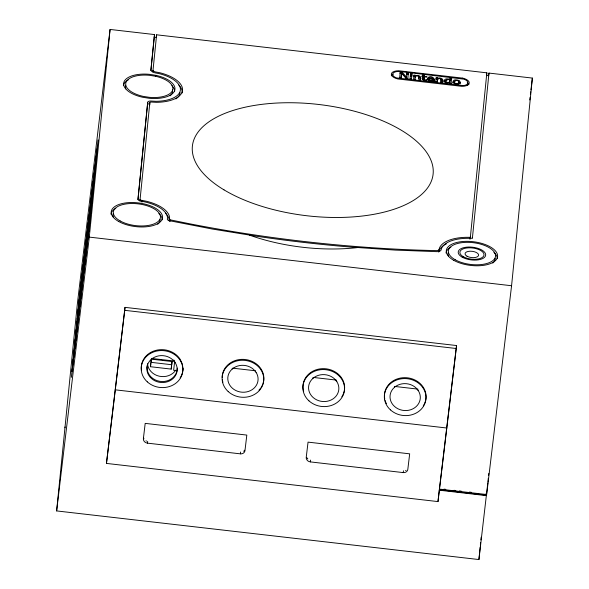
<?xml version="1.0" encoding="UTF-8"?>
<svg xmlns="http://www.w3.org/2000/svg" width="589" height="589" viewBox="0 0 589 589"><rect width="100%" height="100%" fill="white"/><g stroke="black" fill="none" stroke-linecap="round" stroke-linejoin="round"><path stroke-width="0.88" d="M423.844 80.568L424.227 76.533L422.792 76.371L422.674 77.505M424.028 78.735L424.006 79.198C424.257 80.59 426.922 79.117 426.524 80.524L423.889 80.259L422.666 79.478L422.784 76.695L421.812 76.585L421.864 76.033L422.836 76.143L422.954 75.009L424.389 75.171L424.271 76.305L426.915 76.614L426.863 77.166L424.22 76.857M470.405 237.271L470.191 238.92L486.853 72.837L156.615 34.81L152.86 71.784L153.088 70.29A3.49 1.612 6.8 0 0 155.54 71.946L159.376 72.638A33.44 15.439 6.8 0 1 182.516 90.316A33.44 15.439 6.8 0 1 156.409 102.324L150.909 102.037A1.355 0.626 6.8 0 0 149.856 102.449L139.939 200.871L140.094 199.384A1.59 0.736 6.8 0 0 141.529 200.297L146.447 201.254A33.315 15.38 6.8 0 1 169.588 218.622L169.441 219.38A0.847 0.39 6.8 0 0 169.993 219.793L189.938 223.842A688.585 317.95 6.8 0 0 418.013 250.111L436.596 250.634A3.151 1.458 6.8 0 0 438.974 249.721L439.659 247.571A35.796 16.529 6.8 0 1 465.87 237.315L470.383 237.308M487.825 482.833L478.923 559.55L56.632 510.921L77.424 303.261L110.077 29.45L154.495 34.567L150.961 69.848A5.632 2.599 6.8 0 0 155.57 72.97L158.728 73.529A31.283 14.445 6.8 0 1 180.374 90.073A31.283 14.445 6.8 0 1 155.952 101.308L150.894 101.036A3.49 1.612 6.8 0 0 147.714 102.28L137.914 199.671M72.432 367.529L72.027 371.519L73.47 358.782L73.073 362.772M73.522 356.603L75.745 336.069M74.273 349.13L76.467 328.912L75.002 341.878M76.202 329.862L75.76 334.294L77.247 321.108L76.798 325.548M76.96 322.293L76.504 326.873L78.006 313.547L77.542 318.126M78.028 311.64L80.207 291.496M78.757 304.358L80.98 283.817M79.515 296.782L79.935 292.564M74.251 351.029L72.749 364.377L74.994 343.601M78.727 306.309L77.269 319.172L79.493 298.645M74.096 353.54L73.699 357.53L75.142 344.786L74.744 348.784M75.193 342.614L77.417 322.08M75.944 335.134L78.131 314.924L76.666 327.889M77.873 315.866L77.424 320.306L78.911 307.119L78.47 311.559M78.624 308.305L78.168 312.884L79.67 299.558L79.213 304.138M79.692 297.651L81.878 277.507M80.421 290.37L82.644 269.828M81.179 282.794L81.606 278.575M75.915 337.041L74.413 350.389L76.658 329.612M80.391 292.321L78.941 305.183L81.164 284.649M75.819 339.139L75.414 343.129L76.857 330.392L76.46 334.383M76.909 328.213L79.132 307.679M77.66 320.74L79.846 300.523L78.381 313.495M79.589 301.472L79.14 305.905L80.627 292.718L80.185 297.158M80.347 293.904L79.883 298.483L81.385 285.157L80.929 289.736M81.415 283.25L83.594 263.106M82.143 275.969L84.367 255.427M82.902 268.393L83.321 264.174M77.638 322.639L76.128 335.988L78.381 315.211M82.114 277.92L80.656 290.782L82.88 270.255M77.461 325.334L77.063 329.325L78.506 316.587L78.109 320.578M78.558 314.416L80.347 298.189M79.301 306.935L81.076 290.944M80.03 299.691L81.496 286.725L80.951 293.101M81.23 287.668L80.789 292.107L82.276 278.921L81.68 285.849M81.989 280.106L81.532 284.678L83.925 265.079L83.483 269.519M83.056 269.453L84.831 253.417M83.785 262.171L85.589 245.841M84.544 254.588L84.971 250.369M79.279 308.835L78.712 315.49L80.156 302.746L79.758 306.744M80.023 301.413L79.427 308.349L80.929 295.001M80.207 300.574L80.781 293.874M83.756 264.122L83.182 270.844L84.683 257.518L84.227 262.098M84.529 256.451L83.955 263.143L85.405 250.281M84.706 255.611L85.243 249.309M85.434 248.33L86.009 241.623M86.193 240.754L86.62 236.535M81.672 287.572L79.89 303.747M82.431 280.04L80.634 296.319M86.178 242.609L84.367 259.035M86.892 235.467L85.133 251.363M87.658 227.788L85.847 244.214M80.811 297.217L80.413 301.215L81.856 288.47L81.459 292.461M81.908 286.298L84.131 265.757M82.659 278.818L84.845 258.608L83.38 271.573M84.588 259.55L84.139 263.99L85.626 250.804L85.184 255.243M85.346 251.989L84.882 256.568L87.975 229.916L87.518 234.496M86.406 241.335L88.593 221.192M87.135 234.054L89.366 213.505M87.894 226.471L88.321 222.252M82.637 280.725L81.127 294.066L83.38 273.296M85.928 247.814L86.384 243.242M87.113 236.005L85.655 248.86L87.879 228.333M82.401 283.898L82.004 287.888L83.447 275.151L83.049 279.142M83.498 272.979L85.722 252.438M84.242 265.499L86.436 245.282L84.971 258.254M86.171 246.231L85.729 250.671L87.216 237.477L86.774 241.917M86.473 243.242L86.929 238.663M87.997 228.009L90.183 207.865M88.725 220.728L90.949 200.186M89.484 213.152L89.911 208.933M84.22 267.399L82.718 280.747L84.963 259.97M88.696 222.679L87.246 235.541L89.469 215.014M84.139 269.328L83.741 273.318L86.708 247.763L86.311 251.753M85.236 258.409L87.459 237.868M85.979 250.929L88.173 230.719L86.708 243.684M87.908 231.661L87.466 236.101L90.485 210.096L90.036 214.536M88.667 224.1L88.21 228.672L91.243 202.535L90.78 207.114M89.734 213.439L91.921 193.302M90.463 206.165L92.687 185.616M91.221 198.581L91.648 194.363M84.787 264.571L85.184 260.581M85.957 252.828L84.455 266.176L86.701 245.407M88.512 227.354L88.954 222.914M89.256 219.925L89.712 215.353M90.434 208.116L88.983 220.971L91.207 200.444M85.265 260.507L85.67 256.509M86.76 245.591L88.983 225.05M87.511 238.111L89.705 217.901L88.232 230.866M88.998 223.283L89.44 218.843M89.742 215.861L90.198 211.282M91.266 200.628L93.445 180.484M91.994 193.347L94.218 172.798M92.753 185.771L93.172 181.545M87.489 240.017L85.987 253.358L88.232 232.589M91.965 195.298L90.507 208.16L92.731 187.626M87.371 242.248L86.966 246.239L88.409 233.502L88.011 237.492M88.46 231.33L90.684 210.788M89.211 223.849L91.405 203.639L89.94 216.605M91.14 204.582L90.699 209.021L92.186 195.835L91.737 200.275M91.899 197.02L91.442 201.593L92.944 188.274L92.48 192.846M92.966 186.36L95.146 166.216M93.695 179.085L95.919 158.537M94.454 171.502L94.873 167.283M89.189 225.749L87.687 239.097L89.933 218.328M93.666 181.037L92.208 193.891L94.431 173.365M89.049 228.186L88.644 232.176L90.088 219.432M90.139 217.26L91.928 201.033M90.89 209.78L92.657 193.788M91.612 202.535L93.077 189.57M92.819 190.512L92.37 194.952L93.857 181.765M93.577 182.951L93.114 187.53L94.615 174.204M94.645 172.297L96.412 156.269M95.374 165.016L97.17 148.693M96.132 157.44L96.552 153.221M89.69 223.43L98.113 139.873L79.648 294.714L71.379 377.321L89.845 222.48M56.632 510.921L89.285 237.109L110.077 29.45M106.462 463.41L125.015 307.355L456.527 345.537L456.232 348.504A588.168 4.55 -83.4 0 1 437.98 501.592L106.462 463.41A588.168 4.55 -83.4 0 0 124.713 310.322L125.015 307.355M150.828 70.665L154.495 34.567M147.714 102.28L138.047 198.868A3.725 1.723 6.8 0 0 141.912 201.328A31.173 14.394 6.8 0 1 167.46 218.394L167.328 219.042A2.989 1.377 6.8 0 0 169.61 220.735L212.047 228.988L257.57 236.388A690.72 318.936 6.8 0 0 349.439 246.968L395.381 250.097L436.478 251.643A5.286 2.444 6.8 0 0 441.146 249.839A33.661 15.542 6.8 0 1 470.471 238.354A2.349 1.082 6.8 0 0 472.525 237.389M172.047 361.536L171.73 364.731L151.012 362.338L151.329 359.15L172.047 361.536L171.208 369.104L150.489 366.719L150.806 363.523M147.493 443.149A4.624 4.101 5.7 0 1 143.385 438.547L145.196 423.373L246.82 435.08L244.965 450.673A4.145 3.674 5.7 0 1 240.408 453.847L147.493 443.149L147.677 441.323M171.208 369.104L171.524 365.909M232.228 369.031L232.316 368.118M240.408 453.847L240.592 452.021M312.995 378.322L313.083 377.409M310.344 461.901A4.624 4.101 5.7 0 1 306.236 457.307L308.047 442.125L409.672 453.832L407.816 469.426A4.145 3.674 5.7 0 1 403.259 472.599L310.344 461.901L310.528 460.075M336.312 381.009L336.407 380.096L313.981 377.512M399.636 77.962L400.24 72.211L402.39 72.454L406.55 77.152L406.388 78.514L402.228 73.824L400.078 73.573L400.24 72.211M401.057 78.094L401.58 73.095L406.16 78.212L407.853 78.411M401.58 73.095L401.131 77.638L399.71 77.476M406.388 78.514L406.97 72.984L408.383 73.146L407.779 78.897M410.511 73.353L410.437 74.045L412.072 74.236L412.145 73.544L410.511 73.353L410.342 74.722M409.996 79.243L410.474 74.715L411.91 74.884L411.431 79.405M420.259 80.354C422.593 76.496 418.381 74.501 415.414 75.731L415.451 75.289L414.015 75.127L413.625 79.073L415.061 79.243M414.973 79.868L415.355 76.29L416.504 76.077A2.466 1.141 6.8 0 1 418.102 76.143L419.118 76.916L418.897 79.684L420.332 79.846M422.475 79.515L422.954 75.009M394.453 387.334L394.542 386.421L417.866 389.108L417.77 390.021M434.307 80.479L434.233 81.208C421.142 82.651 430.25 71.615 434.564 79.559L428.645 78.874C428.873 82.261 435.153 78.793 434.145 81.842M435.742 82.202L436.221 77.682L437.656 77.851L437.612 78.285C440.579 77.056 444.791 79.051 442.457 82.916M437.171 82.423L437.553 78.845L438.702 78.631A2.466 1.141 6.8 0 1 440.3 78.698L441.316 79.478L441.095 82.239L442.53 82.401M441.006 82.85L440.778 80.288M403.259 472.599L403.443 470.78M451.041 83.969L451.675 77.895L450.239 77.726L449.687 83.226L451.122 83.395M437.98 501.592L439.46 488.634L439.409 489.091L486.676 494.532L511.576 285.739L532.368 78.079L488.973 73.08L488.656 75.709L486.536 75.466L486.853 72.837M472.393 238.184L488.973 73.08M478.923 559.55L480.175 547.048M480.359 545.267L480.624 542.587M480.889 539.907L481.161 537.227M487.957 481.728L488.288 478.261M488.561 475.514L488.782 473.497M84.102 260.699L82.305 276.977L83.343 268.231M95.683 163.551L93.887 179.829L94.932 171.082M82.099 281.63L83.145 272.884L81.385 288.787M64.959 427.805L65.062 426.929M79.596 305.669L77.777 322.183L78.823 313.436M91.185 208.513L89.359 225.027L90.404 216.281M156.615 34.81L156.299 37.431L154.178 37.188M149.834 102.552L149.54 105.07A1.355 0.626 6.8 0 1 149.9 104.776M141.971 202.115L142.177 200.363M150.489 366.719L151.226 360.019M169.242 221.052L169.448 219.299M169.941 221.574L170.155 219.83M174.69 361.351L173.63 370.267L176.943 370.65M402.228 73.824L402.39 72.454M406.97 72.984L406.8 74.347L408.214 74.508L408.383 73.146M410.474 74.715L410.312 76.084L411.748 76.246L411.91 74.884M414.015 75.127L413.853 76.489L415.289 76.658M415.245 77.093L415.451 75.289M415.193 77.66L415.355 76.29M424.058 78.219L424.389 75.171M426.421 81.289L426.583 79.927M434.27 79.736L432.532 77.873L429.477 77.667L428.696 78.366L428.608 80.87M434.064 81.834L434.226 80.472M436.221 77.682L436.059 79.044L437.494 79.213M437.391 80.214L437.656 77.851M449.9 80.803L450.07 79.441A3.902 1.804 6.8 0 0 447.265 78.882C445.343 78.411 442.921 80.686 444.886 82.254A2.761 1.274 6.8 0 0 446.455 82.931L449.724 82.828M450.239 77.726L450.077 79.088L451.513 79.257L451.675 77.895M449.621 83.631L449.782 82.269L447.029 82.372A1.583 0.729 6.8 0 1 446.013 81.9L445.704 81.407C445.269 78.948 448.627 79.382 450.011 79.986L449.849 81.356M438.731 252.129L439.041 249.5M439.409 489.091L456.527 345.537M469.875 239.097L470.088 237.345M529.754 99.961L530.085 97.229M530.409 94.49L530.733 91.759M530.954 89.933L532.368 78.079M485.734 493.965L485.608 495.069L439.328 489.739M147.405 364.753L147 367.521L147.508 371.077A15.174 13.709 5.6 0 0 162.13 381.547A15.174 13.709 5.6 0 0 176.796 371.652L177.318 368.11M182.509 371.63L182.958 368.611L182.251 363.803L180.168 359.29A20.858 18.502 5.7 0 0 155.43 350.484A20.858 18.502 5.7 0 0 141.463 370.142M452.632 82.953L453.839 81.54A3.424 1.583 6.8 0 1 455.098 81.267M427.032 80.03L427.386 79.191L428.888 78.433M443.996 81.989L444.754 80.803L447.103 80.244M438.938 251.481L439.35 250.2A35.796 16.529 6.8 0 1 444.408 244.98M454.119 83.123L455.002 80.693A1.958 0.906 6.8 0 1 456.239 80.479L457.292 80.605A1.944 0.898 6.8 0 1 458.448 81.091C460.436 83.734 455.363 84.477 454.362 82.431M428.534 79.736L429.315 79.029M445.696 81.525L446.219 81.105M437.45 79.648L438.113 79.493M428.696 78.366L433.217 78.889L432.584 78.646M410.077 78.668L411.512 78.83M435.823 81.628L437.259 81.797M89.285 237.109L511.576 285.739M124.713 310.322L456.232 348.504M151.41 358.414L174.727 361.094L173.784 359.982M233.215 368.221L255.641 370.798M115.289 389.837L446.808 428.012M443.996 489.157L445.807 489.363M453.979 490.306L455.79 490.519M459.42 490.931L461.239 491.145M469.404 492.08L471.215 492.294M439.284 490.195L486.543 495.644M440.69 79.493L442.317 80.259L442.626 81.208M419.007 77.071L420.119 77.704L420.428 78.646M418.573 77.726L418.956 78.801M432.643 79.405L432.959 79.773M458.529 82.696L458.779 83.66M445.475 82.143L445.534 82.777M460.259 83.829L459.376 82.173A3.387 1.568 6.8 0 0 458.838 81.871M123.366 85.722A25.82 11.927 6.8 0 1 128.255 79.92M171.9 85.655A25.82 11.927 6.8 0 1 174.668 91.361M172.386 89.712A23.722 10.955 6.8 0 1 170.118 95.808M125.84 88.887A23.722 10.955 6.8 0 1 125.604 85.272M110.946 214.153A25.82 11.927 6.8 0 1 115.827 208.351M158.839 213.483A25.82 11.927 6.8 0 1 162.247 219.8M160.156 219.601A23.722 10.955 6.8 0 1 157.697 224.247M113.412 217.319A23.722 10.955 6.8 0 1 113.184 213.711M446.013 252.976A25.82 11.927 6.8 0 1 450.894 247.174M493.906 252.306A25.82 11.927 6.8 0 1 497.315 258.623M495.224 258.424A23.722 10.955 6.8 0 1 492.765 263.069M448.479 256.141A23.722 10.955 6.8 0 1 448.251 252.534M357.523 247.579A120.841 55.8 6.8 0 1 249.545 235.144M445.026 244.612A35.796 16.529 6.8 0 1 446.352 243.905M165.413 213.174A33.315 15.38 6.8 0 1 169.286 220.581M178.519 84.75A33.44 15.439 6.8 0 1 182.2 92.944M180.065 92.694A31.283 14.445 6.8 0 1 175.883 98.93M147.405 104.901A3.49 1.612 6.8 0 1 149.768 103.657M182.958 368.611A20.858 18.502 5.7 0 1 180.168 377.814M467.283 82.835A9.225 4.256 6.8 0 1 468.822 84.706M391.317 75.782A9.225 4.256 6.8 0 1 393.194 74.302M467.482 84.691A7.856 3.63 6.8 0 1 467.592 85.501M406.042 470.309A4.145 3.674 5.7 0 1 405.563 470.523M307.833 458.912A4.624 4.101 5.7 0 1 307.421 458.514M307.075 458.065A4.624 4.101 5.7 0 1 306.795 457.587M146.506 441.051A4.624 4.101 5.7 0 1 145.954 440.808M143.944 438.827A4.624 4.101 5.7 0 1 143.598 437.796M244.663 450.21A4.145 3.674 5.7 0 1 243.632 451.292M384.735 398.959A20.858 18.502 5.7 0 1 408.876 378.02A20.858 18.502 5.7 0 1 423.3 405.828M386.377 403.605A20.858 18.502 5.7 0 1 385.132 400.542M303.674 391.53A20.858 18.502 5.7 0 1 326.52 368.861A20.858 18.502 5.7 0 1 341.841 396.809M262.9 383.859A20.858 18.502 5.7 0 1 261.074 387.518M260.603 388.195A20.858 18.502 5.7 0 1 258.983 390.117M222.907 382.232A20.858 18.502 5.7 0 1 222.37 379.846M222.193 377.424A20.858 18.502 5.7 0 1 245.753 359.57A20.858 18.502 5.7 0 1 263.158 383.093M175.75 370.164A15.174 13.459 5.7 0 1 159.177 376.187A15.174 13.459 5.7 0 1 147.5 363.7M460.421 82.467C459.486 86.311 449.76 83.329 454.001 80.17A3.424 1.583 6.8 0 1 456.004 79.883L457.646 80.075A3.387 1.568 6.8 0 1 459.538 80.811L460.421 82.467M398.819 71.402L397.273 71.49A7.856 3.63 6.8 0 0 392.672 74.214A7.856 3.63 6.8 0 0 396.625 77.925L463.307 85.604A7.856 3.63 6.8 0 0 467.902 82.88A7.856 3.63 6.8 0 0 463.948 79.169L398.819 71.402M462.77 78.131L398.635 70.746A9.225 4.256 6.8 0 0 391.317 74.059A9.225 4.256 6.8 0 0 397.811 78.963L461.945 86.347A9.225 4.256 6.8 0 0 469.264 83.034A9.225 4.256 6.8 0 0 462.77 78.131M156.019 75.363L149.37 74.324A25.82 11.927 6.8 0 0 123.852 82.327A25.82 11.927 6.8 0 0 142.59 97.251L149.231 98.289A25.82 11.927 6.8 0 0 174.756 90.286A25.82 11.927 6.8 0 0 156.019 75.363M155.474 76.246L149.363 75.296A23.722 10.955 6.8 0 0 125.921 82.651A23.722 10.955 6.8 0 0 143.134 96.36L149.238 97.318A23.722 10.955 6.8 0 0 172.687 89.962A23.722 10.955 6.8 0 0 155.474 76.246M418.293 390.64L415.886 387.798A15.174 13.459 5.7 0 0 390.927 392.178A15.174 13.459 5.7 0 0 406.484 410.54A15.174 13.459 5.7 0 0 418.293 390.64M336.834 381.62L334.427 378.779A15.174 13.459 5.7 0 0 309.468 383.167A15.174 13.459 5.7 0 0 325.025 401.529A15.174 13.459 5.7 0 0 336.834 381.62M256.068 372.329L253.66 369.487A15.174 13.459 5.7 0 0 228.701 373.868A15.174 13.459 5.7 0 0 244.258 392.23A15.174 13.459 5.7 0 0 256.068 372.329M175.161 362.625L172.754 359.783A15.174 13.459 5.7 0 0 147.787 364.164A15.174 13.459 5.7 0 0 163.352 382.526A15.174 13.459 5.7 0 0 175.161 362.625M118.669 221.493A25.82 11.927 6.8 0 0 161.666 220.198A25.82 11.927 6.8 0 0 130.302 202.535A25.82 11.927 6.8 0 0 118.669 221.493M120.149 220.941A23.722 10.955 6.8 0 0 159.648 219.749A23.722 10.955 6.8 0 0 130.832 203.529A23.722 10.955 6.8 0 0 120.149 220.941M453.736 260.316A25.82 11.927 6.8 0 0 496.733 259.02A25.82 11.927 6.8 0 0 465.369 241.357A25.82 11.927 6.8 0 0 453.736 260.316M455.216 259.764A23.722 10.955 6.8 0 0 494.723 258.571A23.722 10.955 6.8 0 0 465.899 242.351A23.722 10.955 6.8 0 0 455.216 259.764M462.203 257.172A13.812 6.376 6.8 0 0 485.211 256.48A13.812 6.376 6.8 0 0 468.424 247.034A13.812 6.376 6.8 0 0 462.203 257.172M463.381 256.738A12.148 5.61 6.8 0 0 483.606 256.127A12.148 5.61 6.8 0 0 468.851 247.822A12.148 5.61 6.8 0 0 463.381 256.738M467.025 256.222A6.825 3.151 6.8 0 0 478.393 255.876A6.825 3.151 6.8 0 0 470.103 251.208A6.825 3.151 6.8 0 0 467.025 256.222M224.026 189.879A121.172 55.948 6.8 0 0 427.724 187.707A121.172 55.948 6.8 0 0 286.504 102.744A121.172 55.948 6.8 0 0 224.026 189.879M390.426 409.87A20.858 18.502 5.7 0 0 425.287 402.316A20.858 18.502 5.7 0 0 399.776 379.088A20.858 18.502 5.7 0 0 390.426 409.87M308.967 400.859A20.858 18.502 5.7 0 0 343.829 393.305A20.858 18.502 5.7 0 0 318.318 370.076A20.858 18.502 5.7 0 0 308.967 400.859M228.201 391.56A20.858 18.502 5.7 0 0 263.062 384.006A20.858 18.502 5.7 0 0 237.551 360.777A20.858 18.502 5.7 0 0 228.201 391.56M147.294 381.856A20.858 18.502 5.7 0 0 182.156 374.302A20.858 18.502 5.7 0 0 156.645 351.073A20.858 18.502 5.7 0 0 147.294 381.856"/></g></svg>
